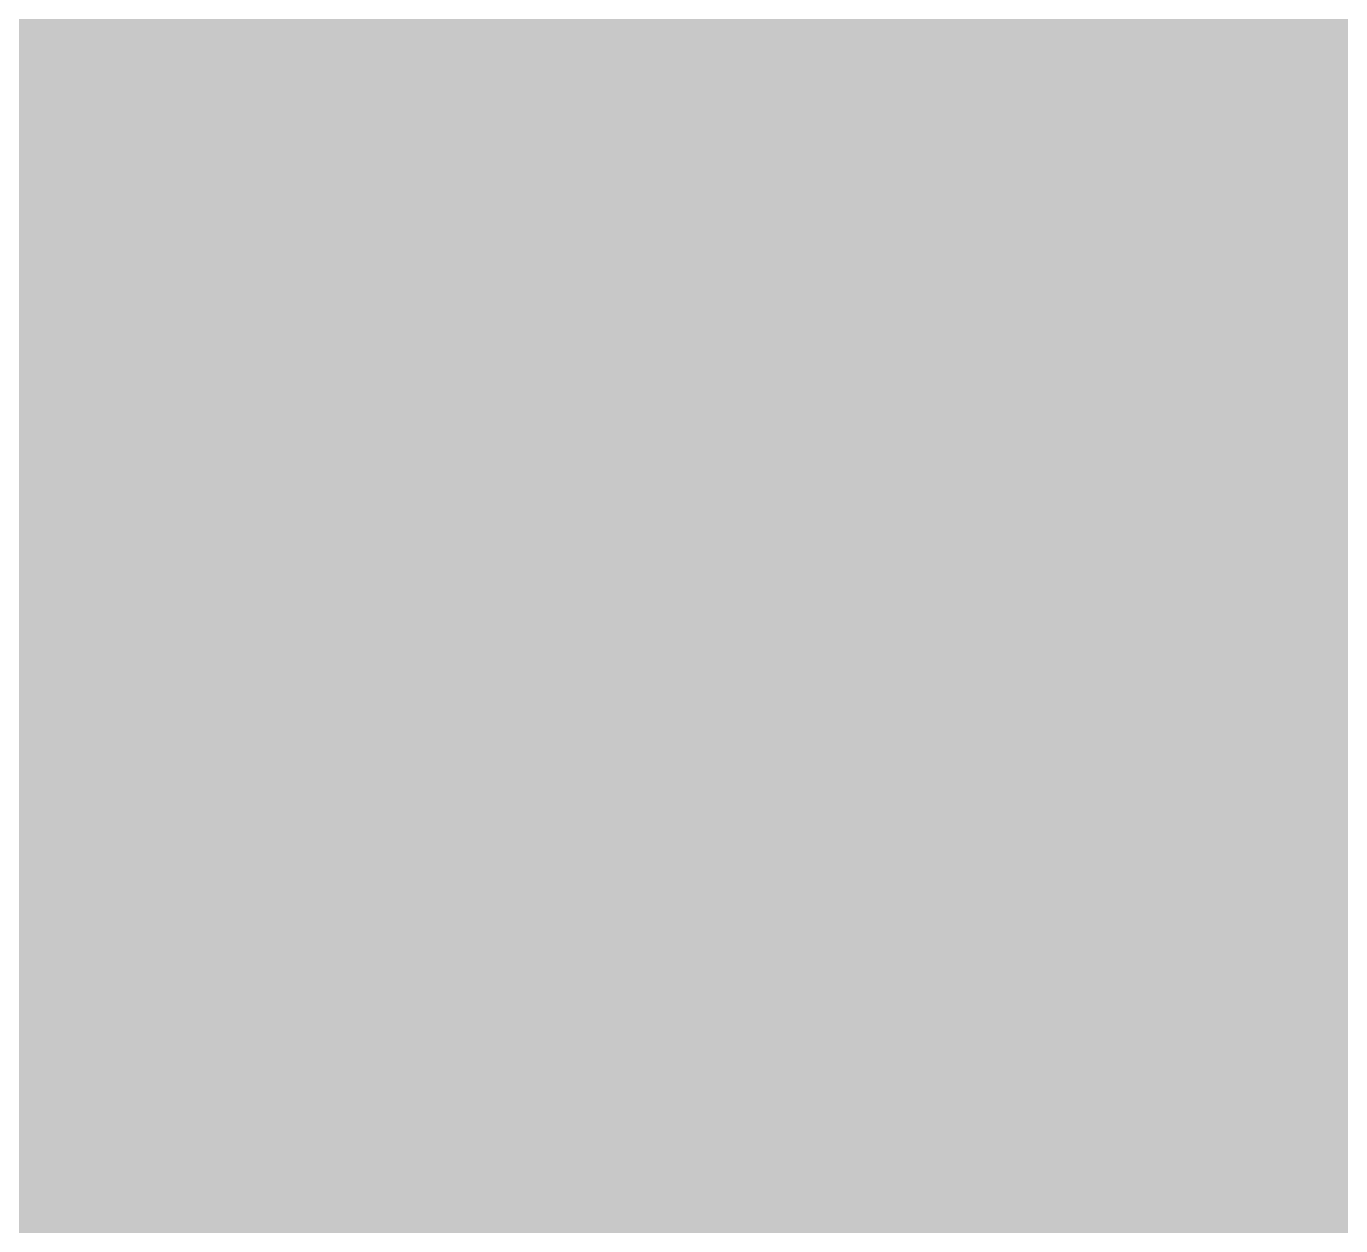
# Model space of a CAD drawing. Extents: x 295 to 953, y 10 to 290.
# Drawn here: x 541.25 to 551.51, y 134.89 to 144.25 of the extents above; entities that cross this region are included whole.
import ezdxf

# ---------------------------------------------------------------- set-up
doc = ezdxf.new("R2010")
doc.units = 0
doc.header["$LTSCALE"] = 5
doc.header["$MEASUREMENT"] = 0
doc.layers.add('GND1', color=7, linetype='CONTINUOUS')

msp = doc.modelspace()

# ---------------------------------------------------------------- linework, layer by layer
at = {"layer": 'GND1'}
for points in [[(525.272, 137.343), (525.272, 144.562), (606.856, 137.343), (606.856, 144.562)], [(525.272, 136.83), (525.272, 137.343), (606.641, 136.83), (606.856, 137.343)], [(525.272, 136.615), (525.272, 136.83), (606.129, 136.615), (606.641, 136.83)], [(525.272, 136.593), (525.272, 136.615), (564.196, 136.593), (564.388, 136.615)], [(525.272, 136.615), (525.272, 136.615), (606.128, 136.615), (606.129, 136.615)], [(525.272, 136.551), (525.272, 136.593), (564.068, 136.551), (564.196, 136.593)], [(525.272, 136.144), (525.272, 136.551), (563.079, 136.144), (564.068, 136.551)], [(525.272, 136.05), (525.272, 136.144), (562.91, 136.05), (563.079, 136.144)], [(525.272, 135.92), (525.272, 136.05), (562.767, 135.92), (562.91, 136.05)], [(525.272, 135.76), (525.272, 135.92), (562.657, 135.76), (562.767, 135.92)], [(525.272, 135.688), (525.272, 135.76), (562.624, 135.688), (562.657, 135.76)], [(525.272, 134.699), (525.272, 135.688), (562.216, 134.699), (562.624, 135.688)]]:
    msp.add_solid(points, dxfattribs=at)

doc.saveas('drawing.dxf')
